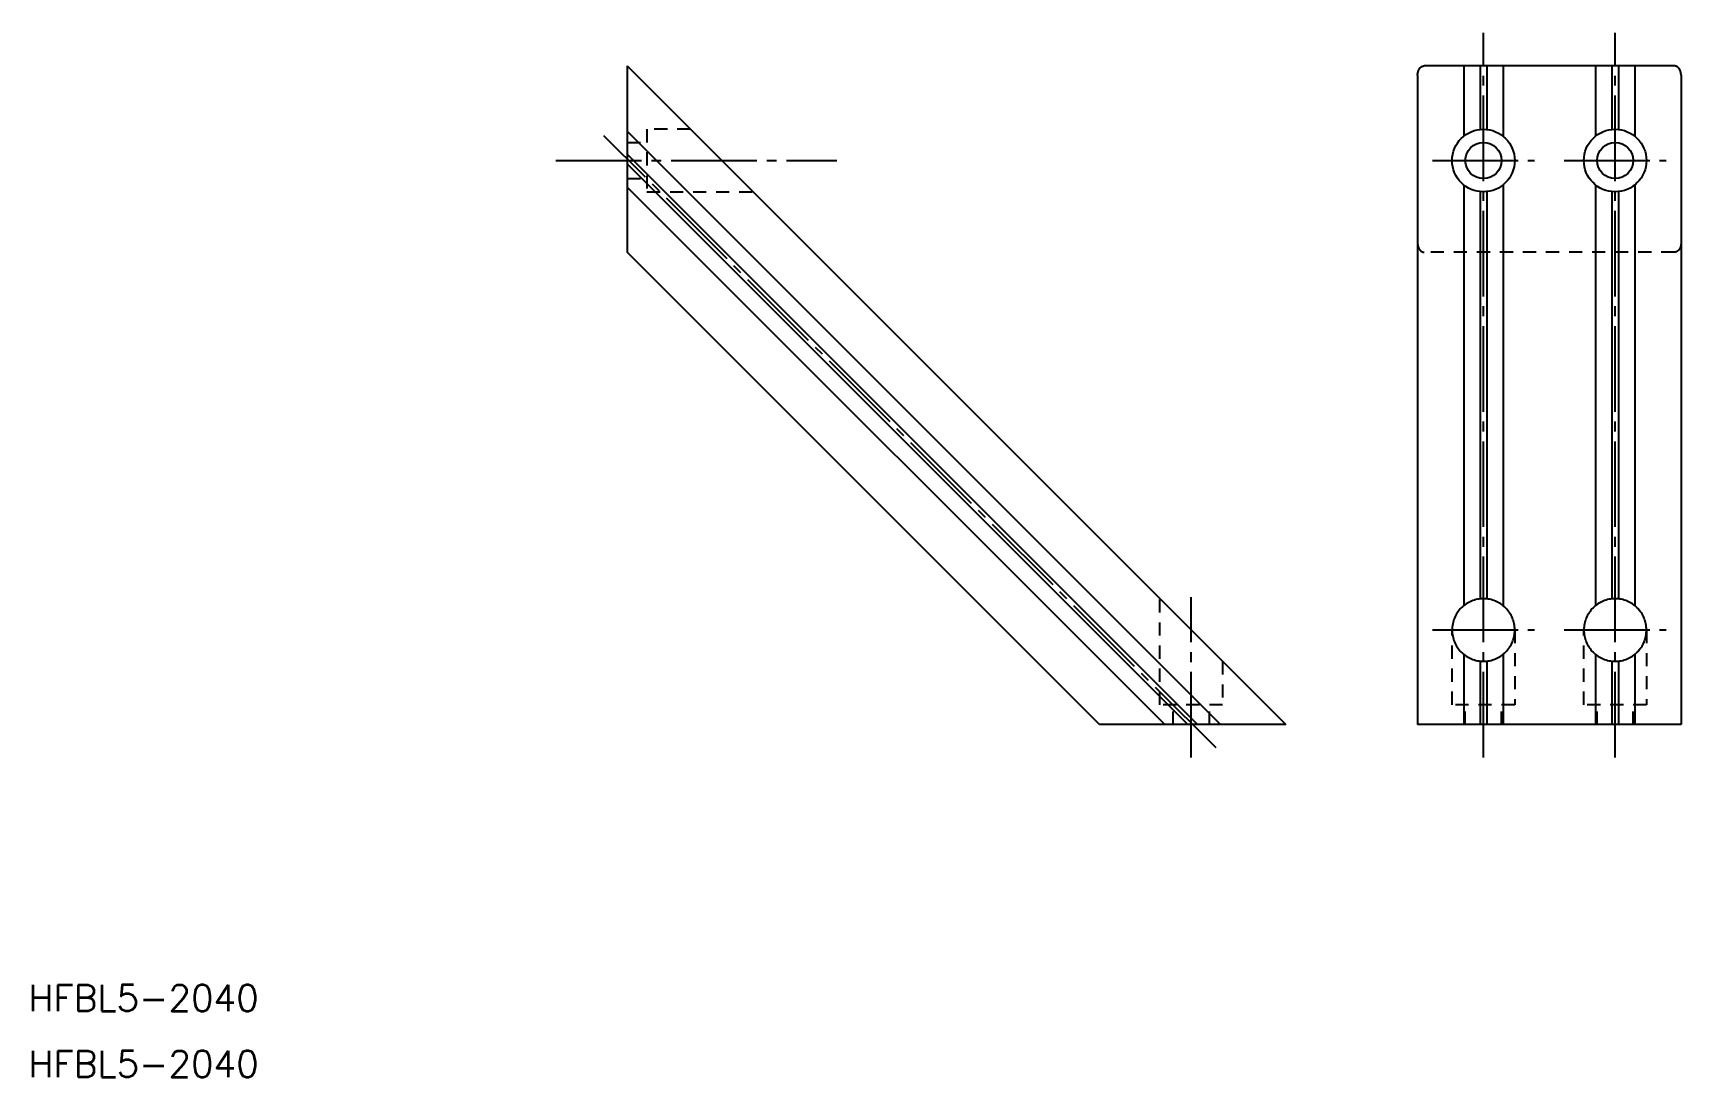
# Model space of a CAD drawing. Extents: x 57 to 307, y 63 to 222.
import ezdxf

# ---------------------------------------------------------------- set-up
doc = ezdxf.new("R2010")
doc.units = 0
doc.linetypes.add('CENTER', pattern=[17.5, 13, -1.5, 1.5, -1.5])
doc.linetypes.add('DASHED', pattern=[3.5, 2, -1.5])
doc.layers.get('0').update_dxf_attribs({"linetype": 'CONTINUOUS'})
doc.layers.add('CENTER', color=1, linetype='CENTER')
doc.styles.add('MISUMI', font='txt.shx')

msp = doc.modelspace()

# ---------------------------------------------------------------- linework, layer by layer
at = {"color": 7, "linetype": 'CONTINUOUS'}
for p, q in [((146.86, 216.65), (146.86, 188.36)), ((146.86, 216.65), (246.86, 116.65)), ((266.86, 215.23), (266.86, 116.65)), ((305.86, 216.65), (267.86, 216.65)), ((273.86, 216.65), (273.86, 205.97)), ((276.34, 216.65), (276.34, 207.01)), ((277.38, 216.65), (277.38, 207.01)), ((279.86, 216.65), (279.86, 205.97)), ((293.86, 216.65), (293.86, 205.97)), ((296.34, 216.65), (296.34, 207.01)), ((297.38, 216.65), (297.38, 207.01)), ((299.86, 216.65), (299.86, 205.97)), ((306.86, 215.23), (306.86, 116.65)), ((146.86, 206.75), (236.96, 116.65)), ((146.86, 203.24), (233.46, 116.65)), ((146.86, 201.77), (231.99, 116.65)), ((146.86, 198.26), (228.48, 116.65)), ((273.86, 198.6), (273.86, 134.69)), ((279.86, 198.6), (279.86, 134.69)), ((293.86, 198.6), (293.86, 134.69)), ((299.86, 198.6), (299.86, 134.69)), ((276.34, 197.56), (276.34, 135.73)), ((277.38, 197.56), (277.38, 135.73)), ((296.34, 197.56), (296.34, 135.73)), ((297.38, 197.56), (297.38, 135.73)), ((218.58, 116.65), (146.86, 188.36)), ((218.58, 116.65), (146.86, 188.36)), ((273.86, 127.33), (273.86, 116.65)), ((276.34, 126.29), (276.34, 116.65)), ((277.38, 126.29), (277.38, 116.65)), ((279.86, 127.33), (279.86, 116.65)), ((293.86, 127.33), (293.86, 116.65)), ((296.34, 126.29), (296.34, 116.65)), ((297.38, 126.29), (297.38, 116.65)), ((299.86, 127.33), (299.86, 116.65)), ((246.86, 116.65), (218.58, 116.65)), ((306.86, 116.65), (266.86, 116.65))]:
    msp.add_line(p, q, dxfattribs=at)
at = {"color": 3, "linetype": 'DASHED'}
msp.add_line((305.86, 188.36), (267.86, 188.36), dxfattribs=at)
for points in [[(156.47, 207.03), (149.86, 207.03), (149.86, 197.53), (165.97, 197.53)], [(146.86, 205.03), (149.86, 205.03)], [(146.86, 199.53), (149.86, 199.53)], [(237.25, 126.26), (237.25, 119.65), (227.75, 119.65), (227.75, 135.76)], [(281.61, 131.01), (281.61, 119.65), (272.11, 119.65), (272.11, 131.01)], [(301.61, 131.01), (301.61, 119.65), (292.11, 119.65), (292.11, 131.01)], [(229.75, 116.65), (229.75, 119.65)], [(235.25, 116.65), (235.25, 119.65)], [(274.11, 116.65), (274.11, 119.65)], [(279.61, 116.65), (279.61, 119.65)], [(294.11, 116.65), (294.11, 119.65)], [(299.61, 116.65), (299.61, 119.65)]]:
    msp.add_lwpolyline(points, dxfattribs=at)
at = {"color": 7, "linetype": 'CONTINUOUS'}
for points in [[(266.86, 215.23, 0), (266.86, 215.25, 0), (266.86, 215.27, 0), (266.86, 215.28, 0), (266.86, 215.3, 0), (266.86, 215.32, 0), (266.87, 215.34, 0), (266.87, 215.35, 0), (266.87, 215.37, 0), (266.87, 215.39, 0), (266.87, 215.41, 0), (266.87, 215.42, 0), (266.87, 215.44, 0), (266.88, 215.46, 0), (266.88, 215.47, 0), (266.88, 215.49, 0), (266.88, 215.51, 0), (266.88, 215.53, 0), (266.89, 215.54, 0), (266.89, 215.56, 0), (266.89, 215.58, 0), (266.9, 215.59, 0), (266.9, 215.61, 0), (266.9, 215.63, 0), (266.91, 215.64, 0), (266.91, 215.66, 0), (266.91, 215.68, 0), (266.92, 215.69, 0), (266.92, 215.71, 0), (266.93, 215.72, 0), (266.93, 215.74, 0), (266.93, 215.76, 0), (266.94, 215.77, 0), (266.94, 215.79, 0), (266.95, 215.81, 0), (266.95, 215.82, 0), (266.96, 215.84, 0), (266.96, 215.85, 0), (266.97, 215.87, 0), (266.98, 215.88, 0), (266.98, 215.9, 0), (266.99, 215.91, 0), (266.99, 215.93, 0), (267, 215.94, 0), (267, 215.96, 0), (267.01, 215.97, 0), (267.02, 215.99, 0), (267.02, 216, 0), (267.03, 216.02, 0), (267.04, 216.03, 0), (267.05, 216.05, 0), (267.05, 216.06, 0), (267.06, 216.07, 0), (267.07, 216.09, 0), (267.07, 216.1, 0), (267.08, 216.12, 0), (267.09, 216.13, 0), (267.1, 216.14, 0), (267.11, 216.16, 0), (267.11, 216.17, 0), (267.12, 216.18, 0), (267.13, 216.19, 0), (267.14, 216.21, 0), (267.15, 216.22, 0), (267.15, 216.23, 0), (267.16, 216.25, 0), (267.17, 216.26, 0), (267.18, 216.27, 0), (267.19, 216.28, 0), (267.2, 216.29, 0), (267.21, 216.3, 0), (267.22, 216.31, 0), (267.23, 216.33, 0), (267.24, 216.34, 0), (267.25, 216.35, 0), (267.26, 216.36, 0), (267.27, 216.37, 0), (267.28, 216.38, 0), (267.29, 216.39, 0), (267.3, 216.4, 0), (267.31, 216.41, 0), (267.32, 216.42, 0), (267.33, 216.43, 0), (267.34, 216.44, 0), (267.35, 216.45, 0), (267.36, 216.45, 0), (267.37, 216.46, 0), (267.38, 216.47, 0), (267.39, 216.48, 0), (267.4, 216.49, 0), (267.41, 216.5, 0), (267.42, 216.5, 0), (267.44, 216.51, 0), (267.45, 216.52, 0), (267.46, 216.53, 0), (267.47, 216.53, 0), (267.48, 216.54, 0), (267.49, 216.55, 0), (267.5, 216.55, 0), (267.51, 216.56, 0), (267.53, 216.56, 0), (267.54, 216.57, 0), (267.55, 216.57, 0), (267.56, 216.58, 0), (267.57, 216.59, 0), (267.58, 216.59, 0), (267.6, 216.6, 0), (267.61, 216.6, 0), (267.62, 216.6, 0), (267.63, 216.61, 0), (267.64, 216.61, 0), (267.65, 216.62, 0), (267.67, 216.62, 0), (267.68, 216.62, 0), (267.69, 216.63, 0), (267.7, 216.63, 0), (267.72, 216.63, 0), (267.73, 216.63, 0), (267.74, 216.64, 0), (267.75, 216.64, 0), (267.76, 216.64, 0), (267.78, 216.64, 0), (267.79, 216.64, 0), (267.8, 216.64, 0), (267.81, 216.65, 0), (267.83, 216.65, 0), (267.84, 216.65, 0), (267.85, 216.65, 0), (267.86, 216.65, 0)], [(306.86, 215.23, 0), (306.86, 215.25, 0), (306.86, 215.27, 0), (306.86, 215.28, 0), (306.86, 215.3, 0), (306.86, 215.32, 0), (306.86, 215.34, 0), (306.86, 215.35, 0), (306.86, 215.37, 0), (306.86, 215.39, 0), (306.86, 215.41, 0), (306.85, 215.42, 0), (306.85, 215.44, 0), (306.85, 215.46, 0), (306.85, 215.47, 0), (306.85, 215.49, 0), (306.84, 215.51, 0), (306.84, 215.53, 0), (306.84, 215.54, 0), (306.84, 215.56, 0), (306.83, 215.58, 0), (306.83, 215.59, 0), (306.83, 215.61, 0), (306.82, 215.63, 0), (306.82, 215.64, 0), (306.82, 215.66, 0), (306.81, 215.68, 0), (306.81, 215.69, 0), (306.8, 215.71, 0), (306.8, 215.72, 0), (306.8, 215.74, 0), (306.79, 215.76, 0), (306.79, 215.77, 0), (306.78, 215.79, 0), (306.78, 215.81, 0), (306.77, 215.82, 0), (306.77, 215.84, 0), (306.76, 215.85, 0), (306.76, 215.87, 0), (306.75, 215.88, 0), (306.75, 215.9, 0), (306.74, 215.91, 0), (306.73, 215.93, 0), (306.73, 215.94, 0), (306.72, 215.96, 0), (306.71, 215.97, 0), (306.71, 215.99, 0), (306.7, 216, 0), (306.69, 216.02, 0), (306.69, 216.03, 0), (306.68, 216.05, 0), (306.67, 216.06, 0), (306.67, 216.07, 0), (306.66, 216.09, 0), (306.65, 216.1, 0), (306.64, 216.12, 0), (306.64, 216.13, 0), (306.63, 216.14, 0), (306.62, 216.16, 0), (306.61, 216.17, 0), (306.6, 216.18, 0), (306.6, 216.19, 0), (306.59, 216.21, 0), (306.58, 216.22, 0), (306.57, 216.23, 0), (306.56, 216.25, 0), (306.55, 216.26, 0), (306.54, 216.27, 0), (306.53, 216.28, 0), (306.52, 216.29, 0), (306.52, 216.3, 0), (306.51, 216.31, 0), (306.5, 216.33, 0), (306.49, 216.34, 0), (306.48, 216.35, 0), (306.47, 216.36, 0), (306.46, 216.37, 0), (306.45, 216.38, 0), (306.44, 216.39, 0), (306.43, 216.4, 0), (306.42, 216.41, 0), (306.41, 216.42, 0), (306.4, 216.43, 0), (306.39, 216.44, 0), (306.38, 216.45, 0), (306.37, 216.45, 0), (306.36, 216.46, 0), (306.35, 216.47, 0), (306.33, 216.48, 0), (306.32, 216.49, 0), (306.31, 216.5, 0), (306.3, 216.5, 0), (306.29, 216.51, 0), (306.28, 216.52, 0), (306.27, 216.53, 0), (306.26, 216.53, 0), (306.25, 216.54, 0), (306.23, 216.55, 0), (306.22, 216.55, 0), (306.21, 216.56, 0), (306.2, 216.56, 0), (306.19, 216.57, 0), (306.18, 216.57, 0), (306.17, 216.58, 0), (306.15, 216.59, 0), (306.14, 216.59, 0), (306.13, 216.6, 0), (306.12, 216.6, 0), (306.11, 216.6, 0), (306.09, 216.61, 0), (306.08, 216.61, 0), (306.07, 216.62, 0), (306.06, 216.62, 0), (306.05, 216.62, 0), (306.03, 216.63, 0), (306.02, 216.63, 0), (306.01, 216.63, 0), (306, 216.63, 0), (305.99, 216.64, 0), (305.97, 216.64, 0), (305.96, 216.64, 0), (305.95, 216.64, 0), (305.94, 216.64, 0), (305.92, 216.64, 0), (305.91, 216.65, 0), (305.9, 216.65, 0), (305.89, 216.65, 0), (305.88, 216.65, 0), (305.86, 216.65, 0)], [(272.11, 131.01, 0), (272.12, 130.78, 0), (272.13, 130.54, 0), (272.16, 130.31, 0), (272.2, 130.08, 0), (272.25, 129.85, 0), (272.32, 129.63, 0), (272.39, 129.41, 0), (272.47, 129.19, 0), (272.57, 128.98, 0), (272.67, 128.77, 0), (272.79, 128.57, 0), (272.91, 128.37, 0), (273.05, 128.18, 0), (273.19, 128, 0), (273.34, 127.82, 0), (273.5, 127.65, 0), (273.67, 127.49, 0), (273.85, 127.34, 0), (274.03, 127.19, 0), (274.22, 127.06, 0), (274.42, 126.94, 0), (274.62, 126.82, 0), (274.83, 126.72, 0), (275.05, 126.62, 0), (275.26, 126.54, 0), (275.48, 126.46, 0), (275.71, 126.4, 0), (275.94, 126.35, 0), (276.17, 126.31, 0), (276.4, 126.28, 0), (276.63, 126.26, 0), (276.86, 126.26, 0), (277.1, 126.26, 0), (277.33, 126.28, 0), (277.56, 126.31, 0), (277.79, 126.35, 0), (278.02, 126.4, 0), (278.24, 126.46, 0), (278.46, 126.54, 0), (278.68, 126.62, 0), (278.89, 126.72, 0), (279.1, 126.82, 0), (279.31, 126.94, 0), (279.5, 127.06, 0), (279.69, 127.19, 0), (279.88, 127.34, 0), (280.05, 127.49, 0), (280.22, 127.65, 0), (280.38, 127.82, 0), (280.53, 128, 0), (280.68, 128.18, 0), (280.81, 128.37, 0), (280.94, 128.57, 0), (281.05, 128.77, 0), (281.16, 128.98, 0), (281.25, 129.19, 0), (281.33, 129.41, 0), (281.41, 129.63, 0), (281.47, 129.85, 0), (281.52, 130.08, 0), (281.56, 130.31, 0), (281.59, 130.54, 0), (281.61, 130.78, 0), (281.61, 131.01, 0), (281.61, 131.24, 0), (281.59, 131.47, 0), (281.56, 131.71, 0), (281.52, 131.94, 0), (281.47, 132.16, 0), (281.41, 132.39, 0), (281.33, 132.61, 0), (281.25, 132.83, 0), (281.16, 133.04, 0), (281.05, 133.25, 0), (280.94, 133.45, 0), (280.81, 133.65, 0), (280.68, 133.84, 0), (280.53, 134.02, 0), (280.38, 134.2, 0), (280.22, 134.37, 0), (280.05, 134.53, 0), (279.88, 134.68, 0), (279.69, 134.82, 0), (279.5, 134.96, 0), (279.31, 135.08, 0), (279.1, 135.2, 0), (278.89, 135.3, 0), (278.68, 135.4, 0), (278.46, 135.48, 0), (278.24, 135.55, 0), (278.02, 135.62, 0), (277.79, 135.67, 0), (277.56, 135.71, 0), (277.33, 135.74, 0), (277.1, 135.75, 0), (276.86, 135.76, 0), (276.63, 135.75, 0), (276.4, 135.74, 0), (276.17, 135.71, 0), (275.94, 135.67, 0), (275.71, 135.62, 0), (275.48, 135.55, 0), (275.26, 135.48, 0), (275.05, 135.4, 0), (274.83, 135.3, 0), (274.62, 135.2, 0), (274.42, 135.08, 0), (274.22, 134.96, 0), (274.03, 134.82, 0), (273.85, 134.68, 0), (273.67, 134.53, 0), (273.5, 134.37, 0), (273.34, 134.2, 0), (273.19, 134.02, 0), (273.05, 133.84, 0), (272.91, 133.65, 0), (272.79, 133.45, 0), (272.67, 133.25, 0), (272.57, 133.04, 0), (272.47, 132.83, 0), (272.39, 132.61, 0), (272.32, 132.39, 0), (272.25, 132.16, 0), (272.2, 131.94, 0), (272.16, 131.71, 0), (272.13, 131.47, 0), (272.12, 131.24, 0), (272.11, 131.01, 0)], [(292.11, 131.01, 0), (292.12, 130.78, 0), (292.13, 130.54, 0), (292.16, 130.31, 0), (292.2, 130.08, 0), (292.25, 129.85, 0), (292.32, 129.63, 0), (292.39, 129.41, 0), (292.47, 129.19, 0), (292.57, 128.98, 0), (292.67, 128.77, 0), (292.79, 128.57, 0), (292.91, 128.37, 0), (293.05, 128.18, 0), (293.19, 128, 0), (293.34, 127.82, 0), (293.5, 127.65, 0), (293.67, 127.49, 0), (293.85, 127.34, 0), (294.03, 127.19, 0), (294.22, 127.06, 0), (294.42, 126.94, 0), (294.62, 126.82, 0), (294.83, 126.72, 0), (295.05, 126.62, 0), (295.26, 126.54, 0), (295.48, 126.46, 0), (295.71, 126.4, 0), (295.94, 126.35, 0), (296.17, 126.31, 0), (296.4, 126.28, 0), (296.63, 126.26, 0), (296.86, 126.26, 0), (297.1, 126.26, 0), (297.33, 126.28, 0), (297.56, 126.31, 0), (297.79, 126.35, 0), (298.02, 126.4, 0), (298.24, 126.46, 0), (298.46, 126.54, 0), (298.68, 126.62, 0), (298.89, 126.72, 0), (299.1, 126.82, 0), (299.31, 126.94, 0), (299.5, 127.06, 0), (299.69, 127.19, 0), (299.88, 127.34, 0), (300.05, 127.49, 0), (300.22, 127.65, 0), (300.38, 127.82, 0), (300.53, 128, 0), (300.68, 128.18, 0), (300.81, 128.37, 0), (300.94, 128.57, 0), (301.05, 128.77, 0), (301.16, 128.98, 0), (301.25, 129.19, 0), (301.33, 129.41, 0), (301.41, 129.63, 0), (301.47, 129.85, 0), (301.52, 130.08, 0), (301.56, 130.31, 0), (301.59, 130.54, 0), (301.61, 130.78, 0), (301.61, 131.01, 0), (301.61, 131.24, 0), (301.59, 131.47, 0), (301.56, 131.71, 0), (301.52, 131.94, 0), (301.47, 132.16, 0), (301.41, 132.39, 0), (301.33, 132.61, 0), (301.25, 132.83, 0), (301.16, 133.04, 0), (301.05, 133.25, 0), (300.94, 133.45, 0), (300.81, 133.65, 0), (300.68, 133.84, 0), (300.53, 134.02, 0), (300.38, 134.2, 0), (300.22, 134.37, 0), (300.05, 134.53, 0), (299.88, 134.68, 0), (299.69, 134.82, 0), (299.5, 134.96, 0), (299.31, 135.08, 0), (299.1, 135.2, 0), (298.89, 135.3, 0), (298.68, 135.4, 0), (298.46, 135.48, 0), (298.24, 135.55, 0), (298.02, 135.62, 0), (297.79, 135.67, 0), (297.56, 135.71, 0), (297.33, 135.74, 0), (297.1, 135.75, 0), (296.86, 135.76, 0), (296.63, 135.75, 0), (296.4, 135.74, 0), (296.17, 135.71, 0), (295.94, 135.67, 0), (295.71, 135.62, 0), (295.48, 135.55, 0), (295.26, 135.48, 0), (295.05, 135.4, 0), (294.83, 135.3, 0), (294.62, 135.2, 0), (294.42, 135.08, 0), (294.22, 134.96, 0), (294.03, 134.82, 0), (293.85, 134.68, 0), (293.67, 134.53, 0), (293.5, 134.37, 0), (293.34, 134.2, 0), (293.19, 134.02, 0), (293.05, 133.84, 0), (292.91, 133.65, 0), (292.79, 133.45, 0), (292.67, 133.25, 0), (292.57, 133.04, 0), (292.47, 132.83, 0), (292.39, 132.61, 0), (292.32, 132.39, 0), (292.25, 132.16, 0), (292.2, 131.94, 0), (292.16, 131.71, 0), (292.13, 131.47, 0), (292.12, 131.24, 0), (292.11, 131.01, 0)]]:
    msp.add_polyline3d(points, dxfattribs=at)
at = {"color": 3, "linetype": 'DASHED'}
for points in [[(266.86, 189.78, 0), (266.86, 189.76, 0), (266.86, 189.74, 0), (266.86, 189.72, 0), (266.86, 189.71, 0), (266.86, 189.69, 0), (266.87, 189.67, 0), (266.87, 189.66, 0), (266.87, 189.64, 0), (266.87, 189.62, 0), (266.87, 189.6, 0), (266.87, 189.59, 0), (266.87, 189.57, 0), (266.88, 189.55, 0), (266.88, 189.53, 0), (266.88, 189.52, 0), (266.88, 189.5, 0), (266.88, 189.48, 0), (266.89, 189.47, 0), (266.89, 189.45, 0), (266.89, 189.43, 0), (266.9, 189.42, 0), (266.9, 189.4, 0), (266.9, 189.38, 0), (266.91, 189.37, 0), (266.91, 189.35, 0), (266.91, 189.33, 0), (266.92, 189.32, 0), (266.92, 189.3, 0), (266.93, 189.28, 0), (266.93, 189.27, 0), (266.93, 189.25, 0), (266.94, 189.24, 0), (266.94, 189.22, 0), (266.95, 189.2, 0), (266.95, 189.19, 0), (266.96, 189.17, 0), (266.96, 189.16, 0), (266.97, 189.14, 0), (266.98, 189.12, 0), (266.98, 189.11, 0), (266.99, 189.09, 0), (266.99, 189.08, 0), (267, 189.06, 0), (267, 189.05, 0), (267.01, 189.03, 0), (267.02, 189.02, 0), (267.02, 189, 0), (267.03, 188.99, 0), (267.04, 188.98, 0), (267.05, 188.96, 0), (267.05, 188.95, 0), (267.06, 188.93, 0), (267.07, 188.92, 0), (267.07, 188.91, 0), (267.08, 188.89, 0), (267.09, 188.88, 0), (267.1, 188.87, 0), (267.11, 188.85, 0), (267.11, 188.84, 0), (267.12, 188.83, 0), (267.13, 188.81, 0), (267.14, 188.8, 0), (267.15, 188.79, 0), (267.15, 188.78, 0), (267.16, 188.76, 0), (267.17, 188.75, 0), (267.18, 188.74, 0), (267.19, 188.73, 0), (267.2, 188.72, 0), (267.21, 188.71, 0), (267.22, 188.69, 0), (267.23, 188.68, 0), (267.24, 188.67, 0), (267.25, 188.66, 0), (267.26, 188.65, 0), (267.27, 188.64, 0), (267.28, 188.63, 0), (267.29, 188.62, 0), (267.3, 188.61, 0), (267.31, 188.6, 0), (267.32, 188.59, 0), (267.33, 188.58, 0), (267.34, 188.57, 0), (267.35, 188.56, 0), (267.36, 188.56, 0), (267.37, 188.55, 0), (267.38, 188.54, 0), (267.39, 188.53, 0), (267.4, 188.52, 0), (267.41, 188.51, 0), (267.42, 188.51, 0), (267.44, 188.5, 0), (267.45, 188.49, 0), (267.46, 188.48, 0), (267.47, 188.48, 0), (267.48, 188.47, 0), (267.49, 188.46, 0), (267.5, 188.46, 0), (267.51, 188.45, 0), (267.53, 188.44, 0), (267.54, 188.44, 0), (267.55, 188.43, 0), (267.56, 188.43, 0), (267.57, 188.42, 0), (267.58, 188.42, 0), (267.6, 188.41, 0), (267.61, 188.41, 0), (267.62, 188.41, 0), (267.63, 188.4, 0), (267.64, 188.4, 0), (267.65, 188.39, 0), (267.67, 188.39, 0), (267.68, 188.39, 0), (267.69, 188.38, 0), (267.7, 188.38, 0), (267.72, 188.38, 0), (267.73, 188.38, 0), (267.74, 188.37, 0), (267.75, 188.37, 0), (267.76, 188.37, 0), (267.78, 188.37, 0), (267.79, 188.37, 0), (267.8, 188.37, 0), (267.81, 188.36, 0), (267.83, 188.36, 0), (267.84, 188.36, 0), (267.85, 188.36, 0), (267.86, 188.36, 0)], [(306.86, 189.78, 0), (306.86, 189.76, 0), (306.86, 189.74, 0), (306.86, 189.72, 0), (306.86, 189.71, 0), (306.86, 189.69, 0), (306.86, 189.67, 0), (306.86, 189.66, 0), (306.86, 189.64, 0), (306.86, 189.62, 0), (306.86, 189.6, 0), (306.85, 189.59, 0), (306.85, 189.57, 0), (306.85, 189.55, 0), (306.85, 189.53, 0), (306.85, 189.52, 0), (306.84, 189.5, 0), (306.84, 189.48, 0), (306.84, 189.47, 0), (306.84, 189.45, 0), (306.83, 189.43, 0), (306.83, 189.42, 0), (306.83, 189.4, 0), (306.82, 189.38, 0), (306.82, 189.37, 0), (306.82, 189.35, 0), (306.81, 189.33, 0), (306.81, 189.32, 0), (306.8, 189.3, 0), (306.8, 189.28, 0), (306.8, 189.27, 0), (306.79, 189.25, 0), (306.79, 189.24, 0), (306.78, 189.22, 0), (306.78, 189.2, 0), (306.77, 189.19, 0), (306.77, 189.17, 0), (306.76, 189.16, 0), (306.76, 189.14, 0), (306.75, 189.12, 0), (306.75, 189.11, 0), (306.74, 189.09, 0), (306.73, 189.08, 0), (306.73, 189.06, 0), (306.72, 189.05, 0), (306.71, 189.03, 0), (306.71, 189.02, 0), (306.7, 189, 0), (306.69, 188.99, 0), (306.69, 188.98, 0), (306.68, 188.96, 0), (306.67, 188.95, 0), (306.67, 188.93, 0), (306.66, 188.92, 0), (306.65, 188.91, 0), (306.64, 188.89, 0), (306.64, 188.88, 0), (306.63, 188.87, 0), (306.62, 188.85, 0), (306.61, 188.84, 0), (306.6, 188.83, 0), (306.6, 188.81, 0), (306.59, 188.8, 0), (306.58, 188.79, 0), (306.57, 188.78, 0), (306.56, 188.76, 0), (306.55, 188.75, 0), (306.54, 188.74, 0), (306.53, 188.73, 0), (306.52, 188.72, 0), (306.52, 188.71, 0), (306.51, 188.69, 0), (306.5, 188.68, 0), (306.49, 188.67, 0), (306.48, 188.66, 0), (306.47, 188.65, 0), (306.46, 188.64, 0), (306.45, 188.63, 0), (306.44, 188.62, 0), (306.43, 188.61, 0), (306.42, 188.6, 0), (306.41, 188.59, 0), (306.4, 188.58, 0), (306.39, 188.57, 0), (306.38, 188.56, 0), (306.37, 188.56, 0), (306.36, 188.55, 0), (306.35, 188.54, 0), (306.33, 188.53, 0), (306.32, 188.52, 0), (306.31, 188.51, 0), (306.3, 188.51, 0), (306.29, 188.5, 0), (306.28, 188.49, 0), (306.27, 188.48, 0), (306.26, 188.48, 0), (306.25, 188.47, 0), (306.23, 188.46, 0), (306.22, 188.46, 0), (306.21, 188.45, 0), (306.2, 188.44, 0), (306.19, 188.44, 0), (306.18, 188.43, 0), (306.17, 188.43, 0), (306.15, 188.42, 0), (306.14, 188.42, 0), (306.13, 188.41, 0), (306.12, 188.41, 0), (306.11, 188.41, 0), (306.09, 188.4, 0), (306.08, 188.4, 0), (306.07, 188.39, 0), (306.06, 188.39, 0), (306.05, 188.39, 0), (306.03, 188.38, 0), (306.02, 188.38, 0), (306.01, 188.38, 0), (306, 188.38, 0), (305.99, 188.37, 0), (305.97, 188.37, 0), (305.96, 188.37, 0), (305.95, 188.37, 0), (305.94, 188.37, 0), (305.92, 188.37, 0), (305.91, 188.36, 0), (305.9, 188.36, 0), (305.89, 188.36, 0), (305.88, 188.36, 0), (305.86, 188.36, 0)]]:
    msp.add_polyline3d(points, dxfattribs=at)
at = {"color": 7, "linetype": 'CONTINUOUS'}
for centre, radius in [((276.86, 202.28), 4.75), ((296.86, 202.28), 4.75), ((276.86, 202.28), 2.75), ((296.86, 202.28), 2.75)]:
    msp.add_circle(centre, radius, dxfattribs=at)
at = {"layer": 'CENTER', "color": 1, "linetype": 'CENTER'}
for p, q in [((276.86, 111.65), (276.86, 221.65)), ((296.86, 111.65), (296.86, 221.65)), ((236.26, 113.11), (143.33, 206.04)), ((136.04, 202.28), (178.67, 202.28)), ((269.11, 202.28), (284.61, 202.28)), ((289.11, 202.28), (304.61, 202.28)), ((232.5, 111.65), (232.5, 136.01)), ((269.11, 131.01), (284.61, 131.01)), ((289.11, 131.01), (304.61, 131.01))]:
    msp.add_line(p, q, dxfattribs=at)

# ---------------------------------------------------------------- texts
at = {"color": 7, "linetype": 'CONTINUOUS', "style": 'MISUMI'}
for p in [(55.95, 73.14), (55.95, 63.14)]:
    msp.add_text('HFBL5-2040', height=4, dxfattribs=at).set_placement(p)

doc.saveas('drawing.dxf')
